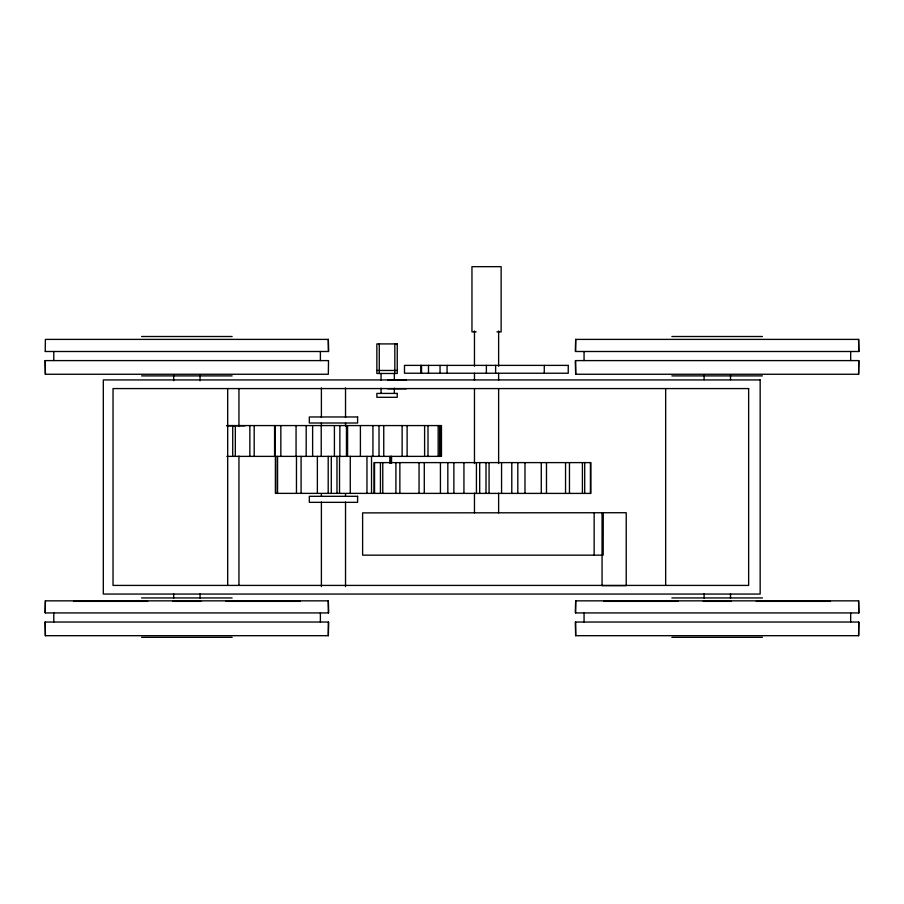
<?xml version="1.0" encoding="UTF-8"?>
<svg xmlns="http://www.w3.org/2000/svg" width="904" height="904" viewBox="0 0 904 904"><rect width="100%" height="100%" fill="white"/><g stroke="black" fill="none" stroke-linecap="round" stroke-linejoin="round"><path stroke-width="1.36" d="M328.514 360.594L328.333 374.256L45.381 374.256L45.2 360.594L45.381 374.256M328.333 635.693L328.514 622.031L328.321 635.693L45.381 635.693L45.2 622.031L45.381 635.693M858.608 374.256L858.8 360.594L858.619 374.256L575.667 374.256L575.486 360.594L575.667 374.256M858.619 635.693L858.8 622.031L858.608 635.693L575.667 635.693L575.486 622.031L575.667 635.693M45.2 351.498L45.392 339.395L328.333 339.395L328.514 351.498L328.333 339.395M45.381 600.844L45.2 612.935L45.392 600.844L328.333 600.844L328.514 612.935L328.333 600.844M575.678 339.395L575.486 351.498L575.667 339.395L858.619 339.395L858.8 351.498L858.619 339.395M575.667 600.844L575.486 612.935L575.678 600.844L858.619 600.844L858.8 612.935L858.619 600.844M476.125 331.892L471.956 331.892L471.956 266.669L501.132 266.669L501.132 331.892L496.963 331.892M141.589 336.503L232.125 336.503M671.875 336.503L762.411 336.503M45.381 351.498L328.333 351.498M575.667 351.498L858.619 351.498M45.381 360.594L328.333 360.594M575.667 360.594L858.619 360.594M376.866 370.459L397.24 370.459M141.589 375.894L232.125 375.894M671.875 375.894L762.411 375.894M387.703 379.94L406.427 379.94M387.703 388.799L406.427 388.799M226.847 425.569L441.468 425.569L441.468 456.373L226.847 456.373M226.701 425.829L244.927 425.829M602.448 555.158L362.617 555.158L362.617 512.884L626.223 512.726L626.223 585.645L602.064 585.645L602.064 512.726M603.183 555.158L603.262 512.884M141.589 597.939L232.125 597.939M671.875 597.939L762.411 597.939M73.54 601.352L147.725 601.352M172.935 601.352L200.914 601.352M225.989 601.352L300.173 601.352M603.827 601.352L678.011 601.352M703.222 601.352L731.2 601.352M756.275 601.352L830.46 601.352M45.381 612.935L328.333 612.935M575.667 612.935L858.619 612.935M45.381 622.031L328.333 622.031M575.667 622.031L858.619 622.031M141.589 637.331L232.125 637.331M671.875 637.331L762.411 637.331M850.675 351.498L850.675 360.594M850.675 612.935L850.675 622.031M730.511 375.476L730.511 379.703M730.511 593.736L730.511 597.962M704.114 375.476L704.114 379.703M704.114 593.736L704.114 597.962M665.66 388.573L665.66 585.419M594.143 512.884L594.143 555.158M590.414 462.611L590.414 493.414M584.707 462.611L584.707 493.414M584.063 351.498L584.063 360.594M584.063 612.935L584.063 622.031M582.413 462.611L582.413 493.414M569.463 462.611L569.463 493.414M565.542 462.611L565.542 493.414M546.479 462.611L546.479 493.414M544.264 365.385L544.264 373.239M541.281 462.611L541.281 493.414M524.987 462.611L524.987 493.414M517.811 462.611L517.811 493.414M511.788 462.611L511.788 493.414M501.562 462.611L501.562 493.414M498.624 330.943L498.624 366.21M498.624 373.262L498.624 380.313M498.624 388.776L498.624 463.537M498.624 493.155L498.624 512.896M495.629 365.385L495.629 373.239M489.075 462.611L489.075 493.414M486.375 365.385L486.375 373.239M486.002 462.611L486.002 493.414M479.685 462.611L479.685 493.414M476.431 462.611L476.431 493.414M474.464 330.943L474.464 366.21M474.464 373.262L474.464 380.313M474.464 388.776L474.464 463.537M474.464 493.155L474.464 512.896M463.933 462.611L463.933 493.414M453.876 462.611L453.876 493.414M447.83 462.611L447.83 493.414M447.073 365.385L447.073 373.239M440.881 425.569L440.881 456.373M440.429 462.611L440.429 493.414M440.056 365.385L440.056 373.239M439.638 425.569L439.638 456.373M438.169 425.569L438.169 456.373M428.485 365.385L428.485 373.239M427.999 425.569L427.999 456.373M424.609 425.569L424.609 456.373M424.281 462.611L424.281 493.414M421.535 365.385L421.535 373.239M420.88 365.385L420.88 373.239M419.049 462.611L419.049 493.414M407.116 425.569L407.116 456.373M402.133 425.569L402.133 456.373M399.862 462.611L399.862 493.414M395.907 462.611L395.907 493.414M394.833 343.916L394.833 373.476M394.347 373.476L394.347 380.132M394.347 388.11L394.347 393.421M391.534 456.373L391.534 463.221M391.172 456.373L391.172 463.221M389.839 456.373L389.839 463.221M383.748 425.569L383.748 456.373M382.776 462.611L382.776 493.414M381.059 373.476L381.059 380.132M381.059 388.11L381.059 393.421M380.437 462.611L380.437 493.414M379.273 343.916L379.273 373.476M379.013 425.569L379.013 456.373M374.538 462.611L374.538 493.414M374.041 493.414L374.041 462.611L590.854 462.611L590.854 493.414L275.392 493.369L275.392 456.373M372.934 425.569L372.934 456.373M371.521 456.373L371.521 493.369M366.967 456.373L366.967 493.369M360.402 425.569L360.402 456.373M350.277 456.373L350.277 493.369M347.577 425.569L347.577 456.373M346.458 425.569L346.458 456.373M345.531 387.906L345.531 417.501M345.531 423.14L345.531 425.953M345.531 493.595L345.531 496.409M345.531 502.048L345.531 586.594M339.87 425.569L339.87 456.373M339.531 456.373L339.531 493.369M336.977 456.373L336.977 493.369M334.412 425.569L334.412 456.373M331.305 456.373L331.305 493.369M328.197 456.373L328.197 493.369M321.395 387.906L321.395 417.501M321.395 423.14L321.395 425.953M321.395 493.595L321.395 496.409M321.395 502.048L321.395 586.594M321.225 425.569L321.225 456.373M320.389 351.498L320.389 360.594M320.389 612.935L320.389 622.031M317.372 456.373L317.372 493.369M312.626 425.569L312.626 456.373M306.185 425.569L306.185 456.373M301.088 456.373L301.088 493.369M296.467 456.373L296.467 493.369M296.06 425.569L296.06 456.373M280.839 425.569L280.839 456.373M277.562 456.373L277.562 493.369M275.754 456.373L275.754 493.369M275.166 425.569L275.166 456.373M274.567 425.569L274.567 456.373M254.193 425.569L254.193 456.373M249.854 425.569L249.854 456.373M238.95 388.573L238.95 426.541M238.95 456.068L238.95 585.419M235.322 425.569L235.322 456.373M232.723 425.569L232.723 456.373M227.684 388.573L227.684 585.419M200.055 375.092L200.055 380.731M200.055 593.77L200.055 598.007M173.658 375.092L173.658 380.731M173.658 593.77L173.658 598.007M53.777 351.498L53.777 360.594M53.777 612.935L53.777 622.031M397.251 343.916L376.855 343.916L376.855 373.476L397.251 373.476L397.251 343.916M568.243 365.385L404.495 365.385L404.495 373.239L568.243 373.239L568.243 365.385M760.162 379.929L103.305 379.929L103.305 594.064L760.162 594.064L760.162 379.929M748.648 388.573L113.034 388.573L113.034 585.419L748.648 585.419L748.648 388.573M397.251 393.421L376.855 393.421L376.855 397.297L397.251 397.297L397.251 393.421M357.6 416.97L309.326 416.97L309.326 423.004L357.6 423.004L357.6 416.97M357.6 496.307L309.326 496.307L309.326 502.341L357.6 502.341L357.6 496.307"/></g></svg>
